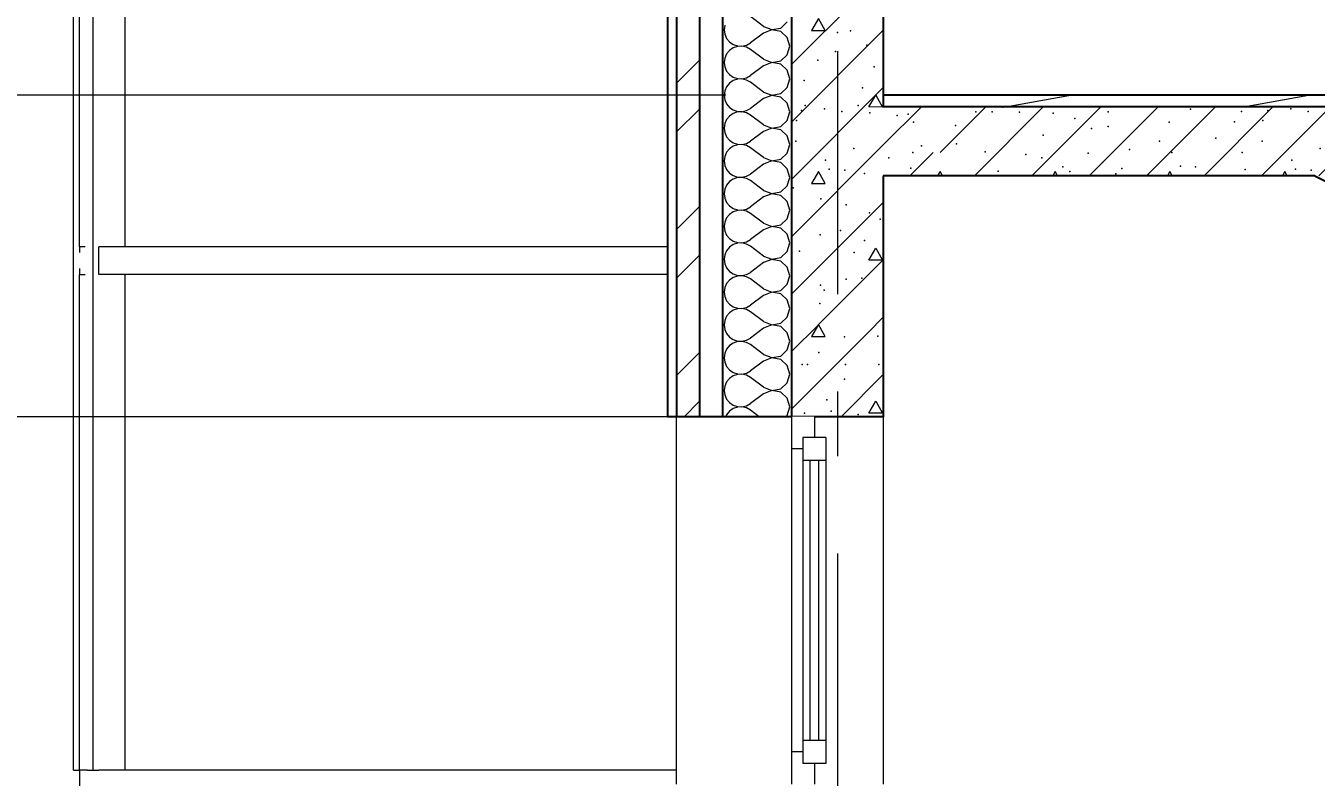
# Model space of a CAD drawing. Header units: millimetres. Extents: x 18162 to 7085488, y 72188 to 247925.
# Drawn here: x 3663562 to 3666371, y 128133 to 129769 of the extents above; entities that cross this region are included whole.
import ezdxf
from ezdxf.enums import TextEntityAlignment as Align

# ---------------------------------------------------------------- set-up
doc = ezdxf.new("R2010")
doc.units = ezdxf.units.MM
doc.header["$MEASUREMENT"] = 0
doc.linetypes.add('Double Dashed', pattern=[1093.611073, 529.166651, -211.666656, 141.111112, -211.666656])
doc.linetypes.add('Wipeout_Contour', pattern=[1000, 0, -1000])
for name, color, linetype in [('Archicad Windows', 7, 'Continuous'), ('Finish - Wall', 7, 'Continuous'), ('Structural - Bearing', 7, 'Continuous'), ('Structural - Grid', 7, 'Continuous'), ('Structural - Stair & Railing', 7, 'Continuous')]:
    doc.layers.add(name, color=color, linetype=linetype)
doc.styles.add('GENERATED_STYLE_3', font='', dxfattribs={"width": 0.8})
doc.styles.get('GENERATED_STYLE_3').set_extended_font_data('ISOCPEUR MON')
doc.dimstyles.new('GENERATED_STYLE__7', dxfattribs={"dimtxt": 220.000005, "dimasz": 114, "dimexe": 0.18, "dimexo": 342.629951, "dimgap": 0, "dimtad": 1, "dimdec": 0, "dimzin": 0, "dimdsep": 46, "dimtxsty": 'GENERATED_STYLE_3', "dimblk": 'ARROWHEAD_2', "dimblk1": 'ARROWHEAD_2', "dimblk2": 'ARROWHEAD_2', "dimcen": 0.09, "dimclrd": 13, "dimclre": 13, "dimclrt": 13, "dimadec": 0, "dimazin": 0, "dimtfac": 1, "dimtdec": 4, "dimtmove": 0, "dimatfit": 3, "dimfxl": 1, "dimtolj": 1, "dimtzin": 0, "dimarcsym": 0})

# ---------------------------------------------------------------- blocks, each defined once
blk = doc.blocks.new('*X900', base_point=(3761974.7, 95118))
at = {"layer": 'Structural - Stair & Railing', "color": 7, "linetype": 'Continuous', "lineweight": 9}
for p, q in [((3665429.1, 129509.9), (3665512.2, 129593)), ((3665552.9, 129493.6), (3665652.3, 129593)), ((3665627.3, 129443), (3665777.3, 129593)), ((3665662.8, 129592.6), (3665663, 129593)), ((3665692.8, 129592.5), (3665662.8, 129592.6)), ((3665692.5, 129593), (3665692.8, 129592.5)), ((3665752.3, 129443), (3665902.3, 129593)), ((3665877.3, 129443), (3666027.3, 129593)), ((3665912.8, 129592.6), (3665913, 129593)), ((3665942.8, 129592.5), (3665912.8, 129592.6)), ((3665942.5, 129593), (3665942.8, 129592.5)), ((3666002.3, 129443), (3666152.3, 129593)), ((3666127.3, 129443), (3666277.3, 129593)), ((3666162.8, 129592.6), (3666163, 129593)), ((3666192.8, 129592.5), (3666162.8, 129592.6)), ((3666192.5, 129593), (3666192.8, 129592.5)), ((3666252.3, 129443), (3666402.3, 129593)), ((3666377.3, 129443), (3666527.3, 129593)), ((3666412.8, 129592.6), (3666413, 129593)), ((3666442.8, 129592.5), (3666412.8, 129592.6)), ((3666442.5, 129593), (3666442.8, 129592.5)), ((3666568, 129493.6), (3666667.5, 129593)), ((3666677.9, 129592.6), (3666678.1, 129593)), ((3666704, 129592.5), (3666677.9, 129592.6)), ((3666642.5, 129443), (3666704, 129504.5)), ((3665487.2, 129443), (3665537.8, 129493.6)), ((3666502.3, 129443), (3666552.9, 129493.6)), ((3665547.7, 129443), (3665552.9, 129451.9)), ((3665558.1, 129443), (3665552.9, 129451.9)), ((3665802.9, 129451.9), (3665797.8, 129443)), ((3665808.1, 129443), (3665802.9, 129451.9)), ((3666052.9, 129451.9), (3666047.8, 129443)), ((3666058.1, 129443), (3666052.9, 129451.9)), ((3666302.9, 129451.9), (3666297.8, 129443)), ((3666308.1, 129443), (3666302.9, 129451.9)), ((3666562.8, 129443), (3666568, 129451.9)), ((3666573.2, 129443), (3666568, 129451.9))]:
    blk.add_line(p, q, dxfattribs=at)
for p in [(3665630.7, 129581.7), (3665665.9, 129582.1), (3665689.1, 129592.4), (3665725.3, 129581.5), (3665798.6, 129579.5), (3665918.3, 129582.1), (3666098, 129587.9), (3666209, 129583.1), (3666266.1, 129584.6), (3666316, 129588.8), (3666354.2, 129583.1), (3666414.9, 129580), (3666645.9, 129581.7), (3666681.1, 129582.1), (3665459.6, 129573.8), (3665483.1, 129576.8), (3665495.2, 129559.9), (3665586.2, 129552.1), (3665845.8, 129567.6), (3666051.3, 129559.9), (3666193.5, 129560), (3666255.3, 129563), (3666474.7, 129573.8), (3666498.2, 129576.8), (3666510.3, 129559.9), (3666601.3, 129552.1), (3665777.2, 129531), (3665882.3, 129546), (3665918.8, 129550.3), (3666152.8, 129524.5), (3665512.3, 129508.3), (3665588.1, 129512.7), (3665651.1, 129495), (3665964.7, 129499.7), (3666030.4, 129518.1), (3666253.6, 129518.1), (3666380.3, 129502), (3666527.4, 129508.3), (3666603.3, 129512.7), (3666666.2, 129495), (3665441, 129482.2), (3665493.6, 129493.4), (3665739.3, 129489.4), (3665774.2, 129482.2), (3665874.8, 129492.4), (3665906.1, 129471.8), (3666057.5, 129493.4), (3666210.2, 129493.4), (3666318.2, 129477), (3666456.1, 129482.2), (3666508.7, 129493.4), (3665488.7, 129459.4), (3665678.9, 129453.2), (3665820.1, 129462.3), (3665834.9, 129451.8), (3665935.1, 129446.9), (3665948.6, 129458.3), (3666076, 129463.6), (3666108.5, 129462.5), (3666216.7, 129456.3), (3666326.5, 129457.2), (3666360.4, 129454.8), (3666403.4, 129447.8), (3666503.8, 129459.4), (3666694, 129453.2)]:
    blk.add_point(p, dxfattribs=at)
blk = doc.blocks.new('*X901', base_point=(3761974.7, 95118))
at = {"layer": 'Structural - Bearing', "color": 7, "linetype": 'Continuous', "lineweight": 9}
for p, q in [((3665168.3, 129768), (3665139.8, 129789.4)), ((3665205.7, 129764.6), (3665220.1, 129777.8)), ((3665084, 129770.6), (3665082.6, 129760.9)), ((3665082.6, 129760.9), (3665084, 129751.1)), ((3665084, 129751.1), (3665088, 129742.1)), ((3665168.3, 129753.7), (3665139.8, 129732.3)), ((3665168.3, 129768), (3665186.6, 129761)), ((3665186.6, 129760.7), (3665168.3, 129753.7)), ((3665186.6, 129761), (3665205.7, 129764.6)), ((3665205.7, 129757.1), (3665186.6, 129760.7)), ((3665220.1, 129743.9), (3665205.7, 129757.1)), ((3665088, 129742.1), (3665094.2, 129734.5)), ((3665094.2, 129734.5), (3665102.4, 129728.9)), ((3665102.4, 129721.4), (3665094.2, 129715.8)), ((3665102.4, 129728.9), (3665111.7, 129725.8)), ((3665111.7, 129724.5), (3665102.4, 129721.4)), ((3665111.7, 129725.8), (3665121.5, 129725.3)), ((3665121.5, 129725), (3665111.7, 129724.5)), ((3665121.5, 129725.3), (3665131.1, 129727.5)), ((3665131.1, 129722.8), (3665121.5, 129725)), ((3665131.1, 129727.5), (3665139.8, 129732.3)), ((3665139.8, 129718), (3665131.1, 129722.8)), ((3665225.5, 129725.1), (3665220.1, 129743.9)), ((3665220.1, 129706.4), (3665225.5, 129725.1)), ((3665084, 129699.2), (3665082.6, 129689.4)), ((3665088, 129708.2), (3665084, 129699.2)), ((3665094.2, 129715.8), (3665088, 129708.2)), ((3665168.3, 129696.6), (3665139.8, 129718)), ((3665168.3, 129696.6), (3665186.6, 129689.6)), ((3665186.6, 129689.6), (3665205.7, 129693.2)), ((3665205.7, 129693.2), (3665220.1, 129706.4)), ((3665082.6, 129689.4), (3665084, 129679.7)), ((3665084, 129679.7), (3665088, 129670.7)), ((3665088, 129670.7), (3665094.2, 129663.1)), ((3665094.2, 129663.1), (3665102.4, 129657.5)), ((3665168.3, 129682.3), (3665139.8, 129660.9)), ((3665186.6, 129689.3), (3665168.3, 129682.3)), ((3665205.7, 129685.7), (3665186.6, 129689.3)), ((3665220.1, 129672.5), (3665205.7, 129685.7)), ((3665225.5, 129653.7), (3665220.1, 129672.5)), ((3665088, 129636.8), (3665084, 129627.8)), ((3665094.2, 129644.4), (3665088, 129636.8)), ((3665102.4, 129650), (3665094.2, 129644.4)), ((3665102.4, 129657.5), (3665111.7, 129654.3)), ((3665111.7, 129653.1), (3665102.4, 129650)), ((3665111.7, 129654.3), (3665121.5, 129653.9)), ((3665121.5, 129653.6), (3665111.7, 129653.1)), ((3665121.5, 129653.9), (3665131.1, 129656.1)), ((3665131.1, 129651.3), (3665121.5, 129653.6)), ((3665131.1, 129656.1), (3665139.8, 129660.9)), ((3665139.8, 129646.6), (3665131.1, 129651.3)), ((3665168.3, 129625.1), (3665139.8, 129646.6)), ((3665205.7, 129621.8), (3665220.1, 129634.9)), ((3665220.1, 129634.9), (3665225.5, 129653.7)), ((3665084, 129627.8), (3665082.6, 129618)), ((3665082.6, 129618), (3665084, 129608.2)), ((3665084, 129608.2), (3665088, 129599.2)), ((3665168.3, 129610.9), (3665139.8, 129589.4)), ((3665168.3, 129625.1), (3665186.6, 129618.2)), ((3665186.6, 129617.9), (3665168.3, 129610.9)), ((3665186.6, 129618.2), (3665205.7, 129621.8)), ((3665205.7, 129614.2), (3665186.6, 129617.9)), ((3665220.1, 129601.1), (3665205.7, 129614.2)), ((3665088, 129599.2), (3665094.2, 129591.6)), ((3665094.2, 129591.6), (3665102.4, 129586.1)), ((3665102.4, 129586.1), (3665111.7, 129582.9)), ((3665111.7, 129581.7), (3665102.4, 129578.5)), ((3665111.7, 129582.9), (3665121.5, 129582.4)), ((3665121.5, 129582.1), (3665111.7, 129581.7)), ((3665121.5, 129582.4), (3665131.1, 129584.7)), ((3665131.1, 129579.9), (3665121.5, 129582.1)), ((3665131.1, 129584.7), (3665139.8, 129589.4)), ((3665139.8, 129575.1), (3665131.1, 129579.9)), ((3665225.5, 129582.3), (3665220.1, 129601.1)), ((3665220.1, 129563.5), (3665225.5, 129582.3)), ((3665084, 129556.3), (3665082.6, 129546.6)), ((3665088, 129565.4), (3665084, 129556.3)), ((3665094.2, 129572.9), (3665088, 129565.4)), ((3665102.4, 129578.5), (3665094.2, 129572.9)), ((3665168.3, 129553.7), (3665139.8, 129575.1)), ((3665168.3, 129553.7), (3665186.6, 129546.7)), ((3665205.7, 129550.3), (3665220.1, 129563.5)), ((3665082.6, 129546.6), (3665084, 129536.8)), ((3665084, 129536.8), (3665088, 129527.8)), ((3665088, 129527.8), (3665094.2, 129520.2)), ((3665168.3, 129539.4), (3665139.8, 129518)), ((3665186.6, 129546.4), (3665168.3, 129539.4)), ((3665186.6, 129546.7), (3665205.7, 129550.3)), ((3665205.7, 129542.8), (3665186.6, 129546.4)), ((3665220.1, 129529.6), (3665205.7, 129542.8)), ((3665225.5, 129510.9), (3665220.1, 129529.6)), ((3665094.2, 129501.5), (3665088, 129493.9)), ((3665094.2, 129520.2), (3665102.4, 129514.6)), ((3665102.4, 129507.1), (3665094.2, 129501.5)), ((3665102.4, 129514.6), (3665111.7, 129511.5)), ((3665111.7, 129510.2), (3665102.4, 129507.1)), ((3665111.7, 129511.5), (3665121.5, 129511)), ((3665121.5, 129510.7), (3665111.7, 129510.2)), ((3665121.5, 129511), (3665131.1, 129513.2)), ((3665131.1, 129508.5), (3665121.5, 129510.7)), ((3665131.1, 129513.2), (3665139.8, 129518)), ((3665139.8, 129503.7), (3665131.1, 129508.5)), ((3665168.3, 129482.3), (3665139.8, 129503.7)), ((3665220.1, 129492.1), (3665225.5, 129510.9)), ((3665084, 129484.9), (3665082.6, 129475.1)), ((3665082.6, 129475.1), (3665084, 129465.4)), ((3665088, 129493.9), (3665084, 129484.9)), ((3665168.3, 129468), (3665139.8, 129446.6)), ((3665168.3, 129482.3), (3665186.6, 129475.3)), ((3665186.6, 129475), (3665168.3, 129468)), ((3665186.6, 129475.3), (3665205.7, 129478.9)), ((3665205.7, 129471.4), (3665186.6, 129475)), ((3665205.7, 129478.9), (3665220.1, 129492.1)), ((3665220.1, 129458.2), (3665205.7, 129471.4)), ((3665084, 129465.4), (3665088, 129456.4)), ((3665088, 129456.4), (3665094.2, 129448.8)), ((3665094.2, 129448.8), (3665102.4, 129443.2)), ((3665102.4, 129443.2), (3665111.7, 129440.1)), ((3665111.7, 129438.8), (3665102.4, 129435.7)), ((3665111.7, 129440.1), (3665121.5, 129439.6)), ((3665121.5, 129439.3), (3665111.7, 129438.8)), ((3665121.5, 129439.6), (3665131.1, 129441.8)), ((3665131.1, 129437.1), (3665121.5, 129439.3)), ((3665131.1, 129441.8), (3665139.8, 129446.6)), ((3665225.5, 129439.4), (3665220.1, 129458.2)), ((3665220.1, 129420.7), (3665225.5, 129439.4)), ((3665084, 129413.5), (3665082.6, 129403.7)), ((3665088, 129422.5), (3665084, 129413.5)), ((3665094.2, 129430.1), (3665088, 129422.5)), ((3665102.4, 129435.7), (3665094.2, 129430.1)), ((3665139.8, 129432.3), (3665131.1, 129437.1)), ((3665168.3, 129410.9), (3665139.8, 129432.3)), ((3665168.3, 129410.9), (3665186.6, 129403.9)), ((3665205.7, 129407.5), (3665220.1, 129420.7)), ((3665082.6, 129403.7), (3665084, 129394)), ((3665084, 129394), (3665088, 129384.9)), ((3665088, 129384.9), (3665094.2, 129377.4)), ((3665168.3, 129396.6), (3665139.8, 129375.1)), ((3665186.6, 129403.6), (3665168.3, 129396.6)), ((3665186.6, 129403.9), (3665205.7, 129407.5)), ((3665205.7, 129400), (3665186.6, 129403.6)), ((3665220.1, 129386.8), (3665205.7, 129400)), ((3665225.5, 129368), (3665220.1, 129386.8)), ((3665094.2, 129358.7), (3665088, 129351.1)), ((3665094.2, 129377.4), (3665102.4, 129371.8)), ((3665102.4, 129364.2), (3665094.2, 129358.7)), ((3665102.4, 129371.8), (3665111.7, 129368.6)), ((3665111.7, 129367.4), (3665102.4, 129364.2)), ((3665111.7, 129368.6), (3665121.5, 129368.2)), ((3665121.5, 129367.9), (3665111.7, 129367.4)), ((3665121.5, 129368.2), (3665131.1, 129370.4)), ((3665131.1, 129365.6), (3665121.5, 129367.9)), ((3665131.1, 129370.4), (3665139.8, 129375.1)), ((3665139.8, 129360.9), (3665131.1, 129365.6)), ((3665168.3, 129339.4), (3665139.8, 129360.9)), ((3665220.1, 129349.2), (3665225.5, 129368)), ((3665084, 129342.1), (3665082.6, 129332.3)), ((3665082.6, 129332.3), (3665084, 129322.5)), ((3665088, 129351.1), (3665084, 129342.1)), ((3665168.3, 129339.4), (3665186.6, 129332.4)), ((3665186.6, 129332.1), (3665168.3, 129325.1)), ((3665186.6, 129332.4), (3665205.7, 129336.1)), ((3665205.7, 129328.5), (3665186.6, 129332.1)), ((3665205.7, 129336.1), (3665220.1, 129349.2)), ((3665220.1, 129315.4), (3665205.7, 129328.5)), ((3665084, 129322.5), (3665088, 129313.5)), ((3665088, 129313.5), (3665094.2, 129305.9)), ((3665094.2, 129305.9), (3665102.4, 129300.3)), ((3665102.4, 129300.3), (3665111.7, 129297.2)), ((3665121.5, 129296.7), (3665131.1, 129299)), ((3665131.1, 129299), (3665139.8, 129303.7)), ((3665168.3, 129325.1), (3665139.8, 129303.7)), ((3665225.5, 129296.6), (3665220.1, 129315.4)), ((3665084, 129270.6), (3665082.6, 129260.9)), ((3665088, 129279.6), (3665084, 129270.6)), ((3665094.2, 129287.2), (3665088, 129279.6)), ((3665102.4, 129292.8), (3665094.2, 129287.2)), ((3665111.7, 129296), (3665102.4, 129292.8)), ((3665111.7, 129297.2), (3665121.5, 129296.7)), ((3665121.5, 129296.4), (3665111.7, 129296)), ((3665131.1, 129294.2), (3665121.5, 129296.4)), ((3665139.8, 129289.4), (3665131.1, 129294.2)), ((3665168.3, 129268), (3665139.8, 129289.4)), ((3665205.7, 129264.6), (3665220.1, 129277.8)), ((3665220.1, 129277.8), (3665225.5, 129296.6)), ((3665082.6, 129260.9), (3665084, 129251.1)), ((3665084, 129251.1), (3665088, 129242.1)), ((3665088, 129242.1), (3665094.2, 129234.5)), ((3665168.3, 129253.7), (3665139.8, 129232.3)), ((3665168.3, 129268), (3665186.6, 129261)), ((3665186.6, 129260.7), (3665168.3, 129253.7)), ((3665186.6, 129261), (3665205.7, 129264.6)), ((3665205.7, 129257.1), (3665186.6, 129260.7)), ((3665220.1, 129243.9), (3665205.7, 129257.1)), ((3665225.5, 129225.1), (3665220.1, 129243.9)), ((3665094.2, 129215.8), (3665088, 129208.2)), ((3665094.2, 129234.5), (3665102.4, 129228.9)), ((3665102.4, 129221.4), (3665094.2, 129215.8)), ((3665102.4, 129228.9), (3665111.7, 129225.8)), ((3665111.7, 129224.5), (3665102.4, 129221.4)), ((3665111.7, 129225.8), (3665121.5, 129225.3)), ((3665121.5, 129225), (3665111.7, 129224.5)), ((3665121.5, 129225.3), (3665131.1, 129227.5)), ((3665131.1, 129222.8), (3665121.5, 129225)), ((3665131.1, 129227.5), (3665139.8, 129232.3)), ((3665139.8, 129218), (3665131.1, 129222.8)), ((3665168.3, 129196.6), (3665139.8, 129218)), ((3665220.1, 129206.4), (3665225.5, 129225.1)), ((3665084, 129199.2), (3665082.6, 129189.4)), ((3665082.6, 129189.4), (3665084, 129179.7)), ((3665088, 129208.2), (3665084, 129199.2)), ((3665168.3, 129196.6), (3665186.6, 129189.6)), ((3665186.6, 129189.3), (3665168.3, 129182.3)), ((3665186.6, 129189.6), (3665205.7, 129193.2)), ((3665205.7, 129185.7), (3665186.6, 129189.3)), ((3665205.7, 129193.2), (3665220.1, 129206.4)), ((3665220.1, 129172.5), (3665205.7, 129185.7)), ((3665084, 129179.7), (3665088, 129170.7)), ((3665088, 129170.7), (3665094.2, 129163.1)), ((3665094.2, 129163.1), (3665102.4, 129157.5)), ((3665102.4, 129157.5), (3665111.7, 129154.3)), ((3665131.1, 129156.1), (3665139.8, 129160.9)), ((3665168.3, 129182.3), (3665139.8, 129160.9)), ((3665225.5, 129153.7), (3665220.1, 129172.5)), ((3665088, 129136.8), (3665084, 129127.8)), ((3665094.2, 129144.4), (3665088, 129136.8)), ((3665102.4, 129150), (3665094.2, 129144.4)), ((3665111.7, 129153.1), (3665102.4, 129150)), ((3665111.7, 129154.3), (3665121.5, 129153.9)), ((3665121.5, 129153.6), (3665111.7, 129153.1)), ((3665121.5, 129153.9), (3665131.1, 129156.1)), ((3665131.1, 129151.3), (3665121.5, 129153.6)), ((3665139.8, 129146.6), (3665131.1, 129151.3)), ((3665168.3, 129125.1), (3665139.8, 129146.6)), ((3665205.7, 129121.8), (3665220.1, 129134.9)), ((3665220.1, 129134.9), (3665225.5, 129153.7)), ((3665084, 129127.8), (3665082.6, 129118)), ((3665082.6, 129118), (3665084, 129108.2)), ((3665084, 129108.2), (3665088, 129099.2)), ((3665168.3, 129110.9), (3665139.8, 129089.4)), ((3665168.3, 129125.1), (3665186.6, 129118.2)), ((3665186.6, 129117.9), (3665168.3, 129110.9)), ((3665186.6, 129118.2), (3665205.7, 129121.8)), ((3665205.7, 129114.2), (3665186.6, 129117.9)), ((3665220.1, 129101.1), (3665205.7, 129114.2)), ((3665088, 129099.2), (3665094.2, 129091.6)), ((3665094.2, 129091.6), (3665102.4, 129086.1)), ((3665102.4, 129078.5), (3665094.2, 129072.9)), ((3665102.4, 129086.1), (3665111.7, 129082.9)), ((3665111.7, 129081.7), (3665102.4, 129078.5)), ((3665111.7, 129082.9), (3665121.5, 129082.4)), ((3665121.5, 129082.1), (3665111.7, 129081.7)), ((3665121.5, 129082.4), (3665131.1, 129084.7)), ((3665131.1, 129079.9), (3665121.5, 129082.1)), ((3665131.1, 129084.7), (3665139.8, 129089.4)), ((3665139.8, 129075.1), (3665131.1, 129079.9)), ((3665168.3, 129053.7), (3665139.8, 129075.1)), ((3665225.5, 129082.3), (3665220.1, 129101.1)), ((3665220.1, 129063.5), (3665225.5, 129082.3)), ((3665084, 129056.3), (3665082.6, 129046.6)), ((3665082.6, 129046.6), (3665084, 129036.8)), ((3665088, 129065.4), (3665084, 129056.3)), ((3665094.2, 129072.9), (3665088, 129065.4)), ((3665168.3, 129053.7), (3665186.6, 129046.7)), ((3665186.6, 129046.4), (3665168.3, 129039.4)), ((3665186.6, 129046.7), (3665205.7, 129050.3)), ((3665205.7, 129042.8), (3665186.6, 129046.4)), ((3665205.7, 129050.3), (3665220.1, 129063.5)), ((3665084, 129036.8), (3665088, 129027.8)), ((3665088, 129027.8), (3665094.2, 129020.2)), ((3665094.2, 129020.2), (3665102.4, 129014.6)), ((3665131.1, 129013.2), (3665139.8, 129018)), ((3665168.3, 129039.4), (3665139.8, 129018)), ((3665220.1, 129029.6), (3665205.7, 129042.8)), ((3665225.5, 129010.9), (3665220.1, 129029.6)), ((3665088, 128993.9), (3665084, 128984.9)), ((3665094.2, 129001.5), (3665088, 128993.9)), ((3665102.4, 129007.1), (3665094.2, 129001.5)), ((3665102.4, 129014.6), (3665111.7, 129011.5)), ((3665111.7, 129010.2), (3665102.4, 129007.1)), ((3665111.7, 129011.5), (3665121.5, 129011)), ((3665121.5, 129010.7), (3665111.7, 129010.2)), ((3665121.5, 129011), (3665131.1, 129013.2)), ((3665131.1, 129008.5), (3665121.5, 129010.7)), ((3665139.8, 129003.7), (3665131.1, 129008.5)), ((3665168.3, 128982.3), (3665139.8, 129003.7)), ((3665205.7, 128978.9), (3665220.1, 128992.1)), ((3665220.1, 128992.1), (3665225.5, 129010.9)), ((3665084, 128984.9), (3665082.6, 128975.1)), ((3665082.6, 128975.1), (3665084, 128965.4)), ((3665084, 128965.4), (3665088, 128956.4)), ((3665168.3, 128968), (3665139.8, 128946.6)), ((3665168.3, 128982.3), (3665186.6, 128975.3)), ((3665186.6, 128975), (3665168.3, 128968)), ((3665186.6, 128975.3), (3665205.7, 128978.9)), ((3665205.7, 128971.4), (3665186.6, 128975)), ((3665220.1, 128958.2), (3665205.7, 128971.4)), ((3665088, 128956.4), (3665094.2, 128948.8)), ((3665094.2, 128948.8), (3665102.4, 128943.2)), ((3665102.4, 128935.7), (3665094.2, 128930.1)), ((3665102.4, 128943.2), (3665111.7, 128940.1)), ((3665111.7, 128938.8), (3665102.4, 128935.7)), ((3665111.7, 128940.1), (3665121.5, 128939.6)), ((3665121.5, 128939.3), (3665111.7, 128938.8)), ((3665121.5, 128939.6), (3665131.1, 128941.8)), ((3665131.1, 128937.1), (3665121.5, 128939.3)), ((3665131.1, 128941.8), (3665139.8, 128946.6)), ((3665139.8, 128932.3), (3665131.1, 128937.1)), ((3665225.5, 128939.4), (3665220.1, 128958.2)), ((3665220.1, 128920.7), (3665225.5, 128939.4)), ((3665088, 128922.5), (3665086, 128918)), ((3665094.2, 128930.1), (3665088, 128922.5)), ((3665158.8, 128918), (3665139.8, 128932.3)), ((3665217.2, 128918), (3665220.1, 128920.7))]:
    blk.add_line(p, q, dxfattribs=at)
blk = doc.blocks.new('*X903', base_point=(3761974.7, 95118))
at = {"layer": 'Structural - Bearing', "color": 7, "linetype": 'Continuous', "lineweight": 9}
for p, q in [((3665229.1, 129684.9), (3665429.1, 129884.9)), ((3665287.8, 129785.2), (3665272.9, 129759.2)), ((3665302.9, 129759.2), (3665287.8, 129785.2)), ((3665229.1, 129559.9), (3665429.1, 129759.9)), ((3665272.9, 129759.2), (3665302.9, 129759.2)), ((3665229.1, 129434.9), (3665429.1, 129634.9)), ((3665397.6, 129592.6), (3665412.8, 129618.6)), ((3665412.8, 129618.6), (3665427.7, 129592.5)), ((3665427.7, 129592.5), (3665397.6, 129592.6)), ((3665229.1, 129309.9), (3665429.1, 129509.9)), ((3665287.8, 129451.9), (3665272.9, 129425.9)), ((3665302.9, 129425.9), (3665287.8, 129451.9)), ((3665272.9, 129425.9), (3665302.9, 129425.9)), ((3665229.1, 129184.9), (3665429.1, 129384.9)), ((3665397.6, 129259.2), (3665412.8, 129285.2)), ((3665412.8, 129285.2), (3665427.7, 129259.2)), ((3665287.8, 129118.6), (3665429.1, 129259.9)), ((3665427.7, 129259.2), (3665397.6, 129259.2)), ((3665412.8, 129118.6), (3665429.1, 129134.9)), ((3665229.1, 128934.8), (3665412.8, 129118.5)), ((3665229.1, 129059.8), (3665287.8, 129118.5)), ((3665287.8, 129118.6), (3665272.9, 129092.5)), ((3665302.9, 129092.6), (3665287.8, 129118.6)), ((3665272.9, 129092.5), (3665302.9, 129092.6)), ((3665337.2, 128918), (3665429.1, 129009.8)), ((3665397.6, 128925.9), (3665412.8, 128951.9)), ((3665412.8, 128951.9), (3665427.7, 128925.9)), ((3665427.7, 128925.9), (3665397.6, 128925.9))]:
    blk.add_line(p, q, dxfattribs=at)
for p in [(3665329.5, 129754.6), (3665357.8, 129758.5), (3665428.6, 129769), (3665393.3, 129727.4), (3665286.5, 129694.3), (3665325.2, 129713.1), (3665409.1, 129680.1), (3665256.8, 129650.1), (3665383.9, 129634), (3665251, 129584.6), (3665258.7, 129596), (3665300.9, 129588.8), (3665339.1, 129583.1), (3665374.6, 129596), (3665399.7, 129580), (3665240.2, 129563), (3665238.5, 129518.1), (3665365.1, 129502), (3665303.1, 129477), (3665311.4, 129457.2), (3665345.3, 129454.8), (3665388.3, 129447.8), (3665233.1, 129416.6), (3665293.2, 129392.5), (3665348, 129379.7), (3665399.4, 129362.1), (3665422.5, 129348.2), (3665291.4, 129314.3), (3665336.2, 129323.9), (3665388.5, 129301.8), (3665246.4, 129278.6), (3665365.4, 129275.5), (3665348.5, 129217.9), (3665382.4, 129219.9), (3665292.7, 129204.5), (3665300.5, 129193.6), (3665291.2, 129164.3), (3665345, 129092), (3665417.2, 129093.2), (3665289, 129057.9), (3665252.3, 129031.8), (3665264.4, 129031.9), (3665347.1, 129031.8), (3665419.2, 129031.8), (3665344.5, 129000.2), (3665306.1, 128954.9), (3665257.8, 128925.9), (3665315.8, 128930.2), (3665374.1, 128922.8)]:
    blk.add_point(p, dxfattribs=at)
blk = doc.blocks.new('Standard grid marker[358]_3', base_point=(3665329.1, 147118))
at = {"layer": 'Structural - Grid', "color": 13, "linetype": 'Double Dashed', "lineweight": 13}
blk.add_line((3665329.1, 146118), (3665329.1, 88118), dxfattribs=at)
at = {"layer": 'Structural - Grid', "color": 13, "lineweight": 13, "style": 'GENERATED_STYLE_3'}
blk.add_attdef('AC_MarkerText_1', text='', height=250, rotation=360, dxfattribs=at).set_placement((3665329.1, 86943), align=Align.TOP_CENTER)
blk = doc.blocks.new('*D1225', base_point=(3761974.7, 95118))
at = {"color": 12, "linetype": 'Continuous', "lineweight": 35}
for p, q in [((3661904.5, 128961.3), (3662054.5, 128874.7)), ((3661904.5, 128061.3), (3662054.5, 127974.7))]:
    blk.add_line(p, q, dxfattribs=at)
at = {"color": 13, "linetype": 'Continuous', "lineweight": 13}
for p, q in [((3665086.4, 128918), (3661867, 128918)), ((3661979.5, 128018), (3661979.5, 128918)), ((3665086.4, 128018), (3661867, 128018))]:
    blk.add_line(p, q, dxfattribs=at)
at = {"color": 13, "lineweight": 13, "insert": (3661999.4, 128283.6), "char_height": 220, "attachment_point": 7, "rotation": 90, "style": 'GENERATED_STYLE_3'}
blk.add_mtext('\\A1;{\\pql;\\fISOCPEUR MON|b0|i0|c0|p0;\\W0.800000;900}', dxfattribs=at)
blk = doc.blocks.new('ARROWHEAD_2')
at = {"color": 0, "linetype": 'Continuous', "lineweight": 0}
for p, q in [((-0.378, -0.655), (0.378, 0.655)), ((0, 0), (-1, 0))]:
    blk.add_line(p, q, dxfattribs=at)
blk = doc.blocks.new('*D1226', base_point=(3761974.7, 95118))
at = {"color": 12, "linetype": 'Continuous', "lineweight": 35}
for p, q in [((3661904.5, 129661.3), (3662054.5, 129574.7)), ((3661904.5, 128961.3), (3662054.5, 128874.7))]:
    blk.add_line(p, q, dxfattribs=at)
at = {"color": 13, "linetype": 'Continuous', "lineweight": 13}
for p, q in [((3665086.4, 129618), (3661867, 129618)), ((3661979.5, 128918), (3661979.5, 129618)), ((3665086.4, 128918), (3661867, 128918))]:
    blk.add_line(p, q, dxfattribs=at)
at = {"color": 13, "lineweight": 13, "insert": (3661999.4, 129083.6), "char_height": 220, "attachment_point": 7, "rotation": 90, "style": 'GENERATED_STYLE_3'}
blk.add_mtext('\\A1;{\\pql;\\fISOCPEUR MON|b0|i0|c0|p0;\\W0.800000;700}', dxfattribs=at)
blk = doc.blocks.new('*D1227', base_point=(3761974.7, 95118))
at = {"color": 12, "linetype": 'Continuous', "lineweight": 35}
for p, q in [((3661904.5, 131161.3), (3662054.5, 131074.7)), ((3661904.5, 129661.3), (3662054.5, 129574.7))]:
    blk.add_line(p, q, dxfattribs=at)
at = {"color": 13, "linetype": 'Continuous', "lineweight": 13}
for p, q in [((3665086.4, 131118), (3661867, 131118)), ((3661979.5, 129618), (3661979.5, 131118)), ((3665086.4, 129618), (3661867, 129618))]:
    blk.add_line(p, q, dxfattribs=at)
at = {"color": 13, "lineweight": 13, "insert": (3662043.3, 130108.9), "char_height": 220, "attachment_point": 7, "rotation": 90, "style": 'GENERATED_STYLE_3'}
blk.add_mtext('\\A1;{\\pql;\\fISOCPEUR MON|b0|i0|c0|p0;\\W0.800000;1,500}', dxfattribs=at)
blk = doc.blocks.new('*D1241', base_point=(3761974.7, 95118))
at = {"color": 12, "linetype": 'Continuous', "lineweight": 35}
for p, q in [((3661304.2, 133911.3), (3661454.2, 133824.7)), ((3661304.2, 101111.3), (3661454.2, 101024.7))]:
    blk.add_line(p, q, dxfattribs=at)
at = {"color": 13, "linetype": 'Continuous', "lineweight": 13}
for p, q in [((3664516.7, 133868), (3661266.7, 133868)), ((3661379.2, 101068), (3661379.2, 133868)), ((3664436.4, 101068), (3661266.7, 101068))]:
    blk.add_line(p, q, dxfattribs=at)
at = {"color": 13, "lineweight": 13, "char_height": 220, "attachment_point": 7, "rotation": 90, "style": 'GENERATED_STYLE_3'}
for s, insert in [('\\A1;{\\pql;\\fISOCPEUR MON|b0|i0|c0|p0;\\W0.800000;200}', (3661399, 133455.8)), ('\\A1;{\\pql;\\fISOCPEUR MON|b0|i0|c0|p0;\\W0.800000;32,800}', (3661443, 116945.5))]:
    blk.add_mtext(s, dxfattribs=dict(at, insert=insert))
blk = doc.blocks.new('*D1248', base_point=(3761974.7, 95118))
at = {"color": 13, "linetype": 'Continuous', "lineweight": 13}
for p, q in [((3660779.6, 145568), (3660779.6, 145641.4)), ((3664636.4, 145568), (3660667.1, 145568)), ((3660779.6, 90368), (3660779.6, 145568)), ((3664786.4, 90368), (3660667.1, 90368)), ((3660779.6, 90294.7), (3660779.6, 90368))]:
    blk.add_line(p, q, dxfattribs=at)
at = {"color": 12, "linetype": 'Continuous', "lineweight": 35}
for p, q in [((3660854.6, 145524.7), (3660704.6, 145611.3)), ((3660704.6, 90411.3), (3660854.6, 90324.7))]:
    blk.add_line(p, q, dxfattribs=at)
at = {"color": 13, "lineweight": 13, "insert": (3660843.4, 117629.9), "char_height": 220, "attachment_point": 7, "rotation": 90, "style": 'GENERATED_STYLE_3'}
blk.add_mtext('\\A1;{\\pql;\\fISOCPEUR MON|b0|i0|c0|p0;\\W0.800000;55,200}', dxfattribs=at)

msp = doc.modelspace()

# ---------------------------------------------------------------- hatches: boundary and pattern name
at = {"layer": 'Structural - Bearing', "linetype": 'Continuous', "lineweight": 9}
h = msp.add_hatch(dxfattribs=at)
h.set_pattern_fill('Gypsum_0003', style=0, pattern_type=2)
h.set_pattern_definition([(0, (3761974.73, 95118.01), (0, 75), [0, -75])])
h.paths.add_polyline_path([(3664959.1, 131118), (3664959.1, 128918), (3664979.1, 128918), (3664979.1, 131118)])
h = msp.add_hatch(dxfattribs=at)
h.set_pattern_fill('Steel_0003', style=0, pattern_type=2)
h.set_pattern_definition([(45, (3761974.73, 95118), (-159.09903, 159.09903), []), (45, (3761921.7, 95171.04), (-159.09903, 159.09903), [])])
h.paths.add_polyline_path([(3664979.1, 131018), (3664979.1, 128918), (3665029.1, 128918), (3665029.1, 131018)])
at = {"layer": 'Structural - Stair & Railing', "linetype": 'Continuous', "lineweight": 9}
h = msp.add_hatch(dxfattribs=at)
h.set_pattern_fill('Wood_0003', style=0, pattern_type=2)
h.set_pattern_definition([(10, (3761974.73, 95118.01), (-15.628336, 88.632695), [])])
h.paths.add_polyline_path([(3665429.1, 129618), (3665429.1, 129593), (3666729.1, 129593), (3666729.1, 129618)])

# ---------------------------------------------------------------- linework, layer by layer
at = {"layer": 'Archicad Windows', "color": 7, "linetype": 'Continuous', "lineweight": 9}
for p, q in [((3664979.1, 128118), (3664979.1, 128918)), ((3665429.1, 128918), (3665429.1, 128118)), ((3665304.1, 128783.9), (3665304.1, 128729.1)), ((3665304.1, 128729.1), (3665304.1, 128694.9)), ((3665304.1, 128694.9), (3665304.1, 128640.1)), ((3665304.1, 128640.1), (3665304.1, 128605.8)), ((3665304.1, 128605.8), (3665304.1, 128551)), ((3665304.1, 128551), (3665304.1, 128516.8)), ((3665304.1, 128516.8), (3665304.1, 128462)), ((3665304.1, 128462), (3665304.1, 128427.7)), ((3665304.1, 128427.7), (3665304.1, 128372.9)), ((3665304.1, 128372.9), (3665304.1, 128338.7)), ((3665304.1, 128338.7), (3665304.1, 128283.9)), ((3665304.1, 128283.9), (3665304.1, 128249.6))]:
    msp.add_line(p, q, dxfattribs=at)
at = {"layer": 'Finish - Wall', "color": 7, "linetype": 'Continuous', "lineweight": 9}
for p, q in [((3663666.6, 129258), (3663666.6, 130388)), ((3663709.1, 129258), (3663709.1, 130388)), ((3663679.1, 129288), (3663679.1, 130358)), ((3663779.1, 129288), (3663779.1, 130358)), ((3663679.1, 129288), (3663679.1, 129275.4)), ((3663691.6, 129288), (3663679.1, 129288)), ((3663721.5, 129228), (3663721.5, 129288)), ((3664959.1, 129288), (3663721.5, 129288)), ((3663666.6, 128148), (3663666.6, 129258)), ((3663709.1, 128148), (3663709.1, 129258)), ((3663679.1, 129240.6), (3663679.1, 129228)), ((3663679.1, 129228), (3663691.6, 129228)), ((3663679.1, 128148), (3663679.1, 129228)), ((3664959.1, 129228), (3663721.5, 129228)), ((3663779.1, 128148), (3663779.1, 129228)), ((3663666.6, 128148), (3663679.1, 128148)), ((3663696.6, 128148), (3663679.1, 128148)), ((3663679.1, 128148), (3663679.1, 128088)), ((3663696.6, 128148), (3663709.1, 128148)), ((3663709.1, 128148), (3663721.5, 128148)), ((3664979.1, 128148), (3663721.5, 128148))]:
    msp.add_line(p, q, dxfattribs=at)
at = {"layer": 'Structural - Bearing', "color": 7, "linetype": 'Continuous', "lineweight": 25}
for p, q in [((3664959.1, 131118), (3664959.1, 128918)), ((3665029.1, 131018), (3665029.1, 128918)), ((3665079.1, 131018), (3665079.1, 128918)), ((3665229.1, 131018), (3665229.1, 128918)), ((3665429.1, 131018), (3665429.1, 129618)), ((3665429.1, 129618), (3665429.1, 129593)), ((3665429.1, 129443), (3665429.1, 128918)), ((3664979.1, 128918), (3664959.1, 128918))]:
    msp.add_line(p, q, dxfattribs=at)
at = {"layer": 'Structural - Bearing', "color": 7, "linetype": 'Continuous', "lineweight": 25, "flags": 128}
for points in [[(3664979.1, 131118), (3664979.1, 131018), (3664979.1, 128918)], [(3665429.1, 128918), (3665279.1, 128918), (3665229.1, 128918), (3665079.1, 128918), (3665029.1, 128918), (3664979.1, 128918)]]:
    msp.add_lwpolyline(points, dxfattribs=at)
at = {"layer": 'Structural - Stair & Railing', "color": 7, "linetype": 'Continuous', "lineweight": 25}
for p, q in [((3666729.1, 129618), (3665429.1, 129618)), ((3666704, 129593), (3665429.1, 129593)), ((3666368.5, 129443), (3665429.1, 129443))]:
    msp.add_line(p, q, dxfattribs=at)
at = {"layer": 'Structural - Stair & Railing', "color": 7, "linetype": 'Continuous', "lineweight": 25, "flags": 128}
msp.add_lwpolyline([(3666368.5, 129443), (3666804.1, 129225.3)], dxfattribs=at)

# ---------------------------------------------------------------- block references
at = {"layer": 'Structural - Bearing', "lineweight": 0}
for name in ['*X901', '*X903']:
    msp.add_blockref(name, (3761974.7, 95118), dxfattribs=at)
at = {"layer": 'Structural - Stair & Railing', "lineweight": 0}
msp.add_blockref('*X900', (3761974.7, 95118), dxfattribs=at)

# ---------------------------------------------------------------- dimensions: what is measured, and where the dimension line sits
at = {"color": 13, "linetype": 'Continuous', "lineweight": 13}
for base, p1, p2, picture, middle in [((3660779.6, 145568), (3665129.1, 90368), (3664979.1, 145568), '*D1248', (3660625.6, 118082.1)), ((3661379.2, 133868), (3664779.1, 101068), (3664859.3, 133868), '*D1241', (3661225.2, 117397.7)), ((3661979.5, 131118), (3665429.1, 129618), (3665429.1, 131118), '*D1227', (3661825.5, 130477.5))]:
    dim = msp.add_linear_dim(base=base, p1=p1, p2=p2, angle=90, dimstyle='GENERATED_STYLE__7', dxfattribs=at)
    dim.commit()
    dim.dimension.update_dxf_attribs({"geometry": picture, "text_midpoint": middle, "dimtype": 160, "text_rotation": 90})

# ---------------------------------------------------------------- wipeouts: each hides what was drawn before it
at = {"color": 254, "linetype": 'Wipeout_Contour', "lineweight": 0, "ltscale": 14670172.38343464}
msp.add_wipeout([(3665254.1, 128823), (3665304.1, 128823), (3665304.1, 128873), (3665254.1, 128873)], dxfattribs=at).dxf.layer = 'Archicad Windows'
at = {"color": 254, "linetype": 'Wipeout_Contour', "lineweight": 0, "ltscale": 14670079.87229069}
msp.add_wipeout([(3665254.1, 128213), (3665254.1, 128163), (3665304.1, 128163), (3665304.1, 128213)], dxfattribs=at).dxf.layer = 'Archicad Windows'

# ---------------------------------------------------------------- next in the draw order: linework, layer by layer
at = {"layer": 'Archicad Windows', "color": 7, "linetype": 'Continuous', "lineweight": 9}
for p, q in [((3665304.1, 128873), (3665304.1, 128823)), ((3665254.1, 128823), (3665254.1, 128251)), ((3665304.1, 128823), (3665254.1, 128823)), ((3665269.1, 128823), (3665269.1, 128213)), ((3665289.1, 128213), (3665289.1, 128823)), ((3665304.1, 128823), (3665304.1, 128818.2)), ((3665304.1, 128818.2), (3665304.1, 128783.9)), ((3665254.1, 128251), (3665254.1, 128213)), ((3665304.1, 128249.6), (3665304.1, 128217.8)), ((3665304.1, 128213), (3665254.1, 128213)), ((3665304.1, 128217.8), (3665304.1, 128213)), ((3665304.1, 128213), (3665304.1, 128163))]:
    msp.add_line(p, q, dxfattribs=at)

# ---------------------------------------------------------------- next in the draw order: wipeouts: each hides what was drawn before it
at = {"color": 254, "linetype": 'Wipeout_Contour', "lineweight": 0, "ltscale": 22005115.33382263}
msp.add_wipeout([(3665279.1, 128873), (3665279.1, 128918), (3665229.1, 128918), (3665229.1, 128848), (3665254.1, 128848), (3665254.1, 128873)], dxfattribs=at).dxf.layer = 'Archicad Windows'
at = {"color": 254, "linetype": 'Wipeout_Contour', "lineweight": 0, "ltscale": 22004963.27010883}
msp.add_wipeout([(3665254.1, 128188), (3665229.1, 128188), (3665229.1, 128118), (3665279.1, 128118), (3665279.1, 128163), (3665254.1, 128163)], dxfattribs=at).dxf.layer = 'Archicad Windows'

# ---------------------------------------------------------------- next in the draw order: linework, layer by layer
at = {"layer": 'Archicad Windows', "color": 7, "linetype": 'Continuous', "lineweight": 9}
for p, q in [((3665229.1, 128918), (3665229.1, 128848)), ((3665279.1, 128918), (3665279.1, 128873)), ((3665229.1, 128848), (3665229.1, 128188)), ((3665254.1, 128848), (3665229.1, 128848)), ((3665229.1, 128188), (3665229.1, 128118)), ((3665254.1, 128188), (3665229.1, 128188)), ((3665279.1, 128163), (3665279.1, 128118))]:
    msp.add_line(p, q, dxfattribs=at)
at = {"layer": 'Archicad Windows', "color": 7, "linetype": 'Continuous', "lineweight": 9, "flags": 128}
for points in [[(3665254.1, 128873), (3665254.1, 128848), (3665254.1, 128823)], [(3665304.1, 128873), (3665279.1, 128873), (3665254.1, 128873)], [(3665254.1, 128213), (3665254.1, 128188), (3665254.1, 128163)], [(3665304.1, 128163), (3665279.1, 128163), (3665254.1, 128163)]]:
    msp.add_lwpolyline(points, dxfattribs=at)

# ---------------------------------------------------------------- next in the draw order: block references
at = {"layer": 'Structural - Grid', "color": 13, "linetype": 'Continuous', "lineweight": 13}
msp.add_blockref('Standard grid marker[358]_3', (3665329.1, 147118), dxfattribs=at)

# ---------------------------------------------------------------- next in the draw order: dimensions: what is measured, and where the dimension line sits
at = {"color": 13, "linetype": 'Continuous', "lineweight": 13}
for base, p1, p2, picture, middle in [((3661979.5, 129618), (3665429.1, 128918), (3665429.1, 129618), '*D1226', (3661825.5, 129334.7)), ((3661979.5, 128918), (3665429.1, 128018), (3665429.1, 128918), '*D1225', (3661825.5, 128534.7))]:
    dim = msp.add_linear_dim(base=base, p1=p1, p2=p2, angle=90, dimstyle='GENERATED_STYLE__7', dxfattribs=at)
    dim.commit()
    dim.dimension.update_dxf_attribs({"geometry": picture, "text_midpoint": middle, "dimtype": 160, "text_rotation": 90})

doc.saveas('drawing.dxf')
